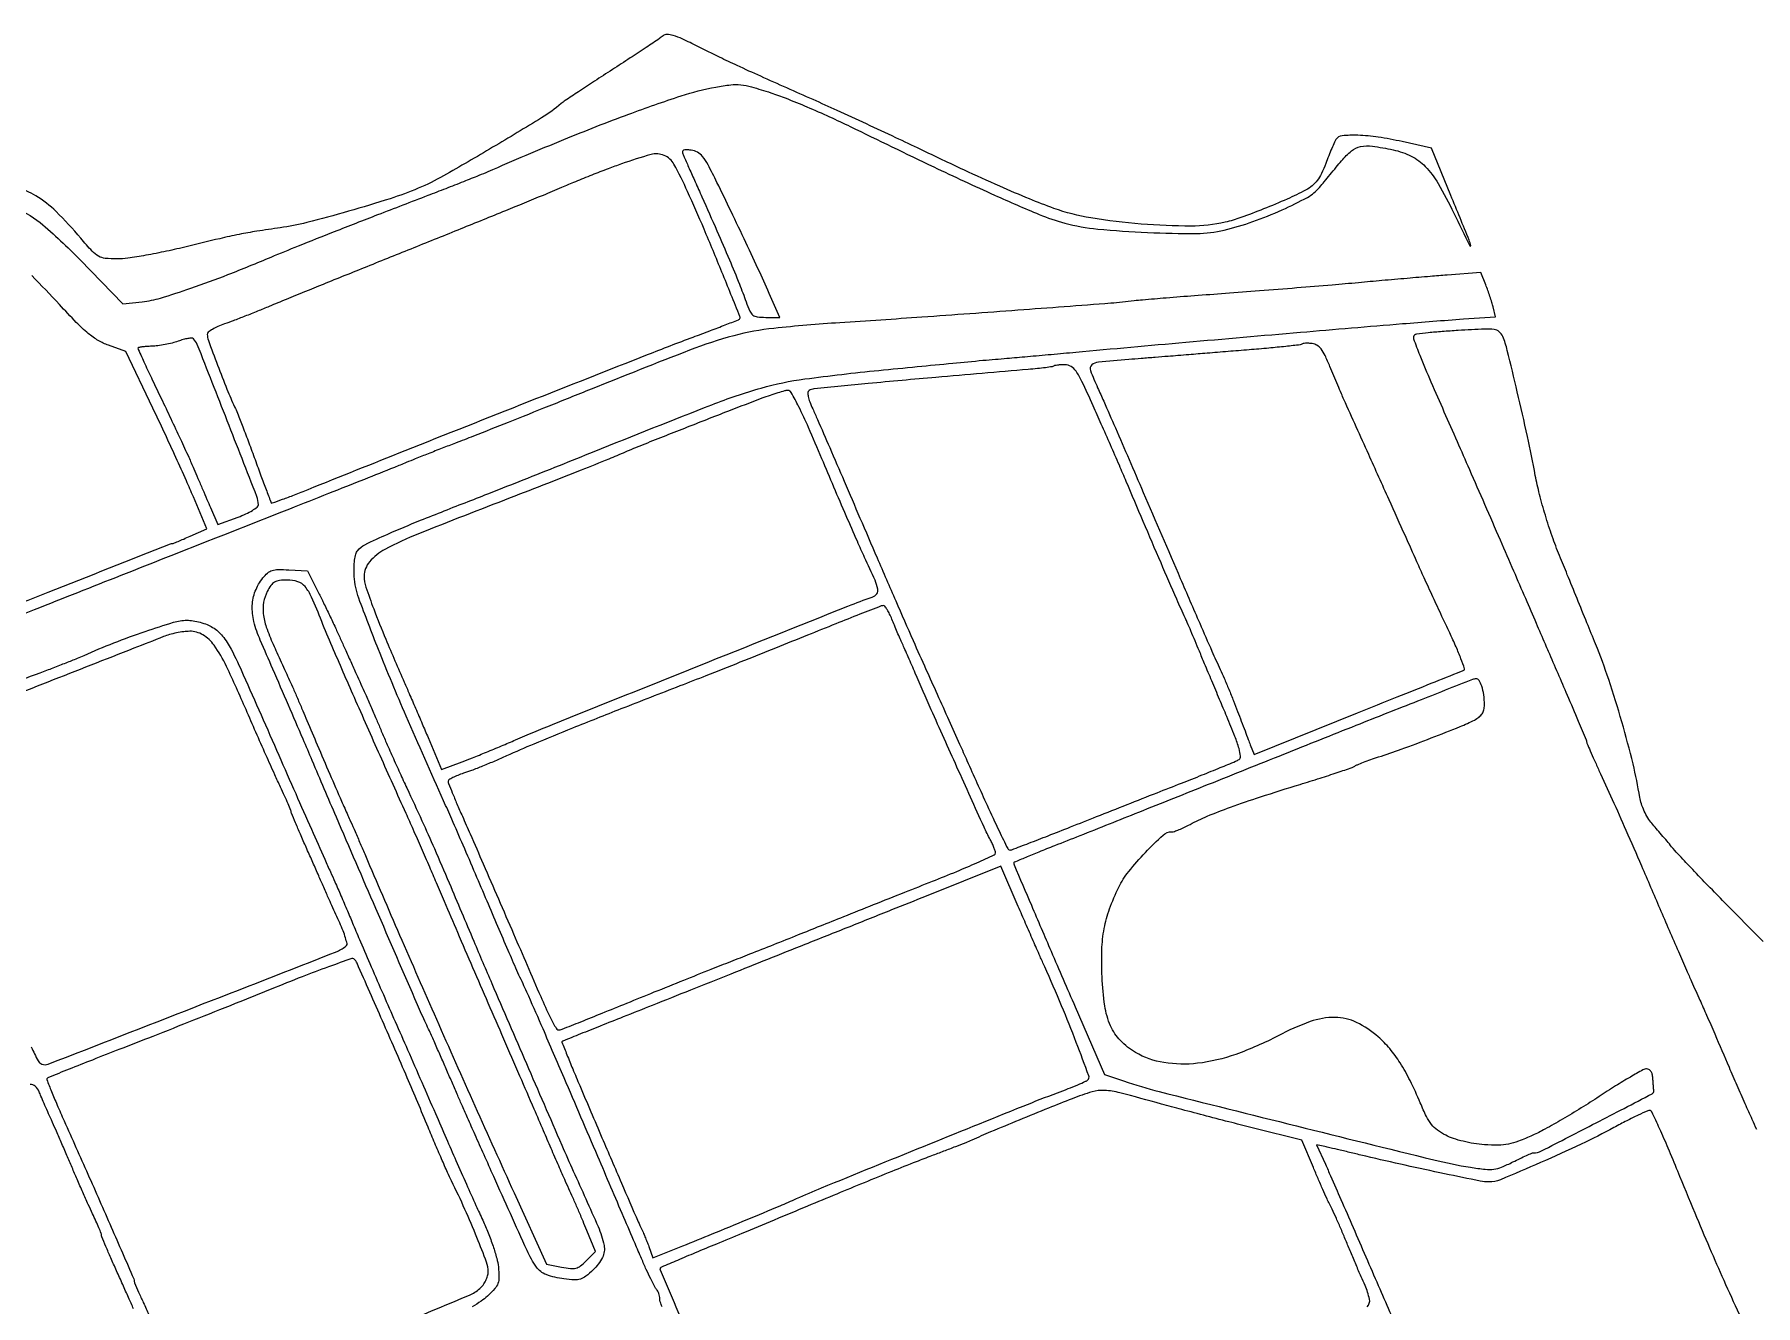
# Model space of a CAD drawing. Extents: x 2 to 2735, y 0 to 1226.
# Drawn here: x 617.6 to 1089.3, y 844.1 to 1192.5 of the extents above; entities that cross this region are included whole.
import ezdxf

# ---------------------------------------------------------------- set-up
doc = ezdxf.new("R2010")
doc.units = 0

msp = doc.modelspace()

# ---------------------------------------------------------------- linework, layer by layer
for points in [[(592.0603, 1028.121126, -0.000261), (621.38333, 1039.692633, -0.000007), (654.946217, 1052.91649, -0.094104), (655.385997, 1053, 0.095918), (655.643524, 1053.049862, 0.001645), (656.978753, 1053.592158, 0.004123), (658.53044, 1054.243317, 0.002725), (660.30294, 1055.015856), (664.860117, 1057.031712), (661.180058, 1065.810572, 0.005771), (659.265331, 1070.234279, 0.002002), (656.404475, 1076.571761, 0.001988), (653.197107, 1083.528283, 0.002312), (650.090496, 1090.116648), (642.680993, 1105.643863), (637.928749, 1107.331711, -0.049513), (635.128013, 1108.650986, -0.038423), (632.376168, 1110.598862, -0.02591), (629.102963, 1113.615241, -0.007941), (624.476668, 1118.497182, 0.010398), (616.875205, 1126.440175, 0.063175)], [(542.407993, 855.451125, -0.000004), (545.957241, 847.253221, -0.000002), (550.673105, 836.360374, -0.000002), (555.684902, 824.783754, -0.000002), (560.238606, 814.265042, 0.001751)], [(611.361269, 1145.043353, -0.111087), (619.179612, 1140.983205, -0.025302), (630.157782, 1130.738833), (641.815563, 1118.701159), (647.157782, 1119.278398, 0.045935), (652.189528, 1120.295447, 0.010529), (660.451778, 1122.963043, 0.009788), (670.667999, 1126.726229, 0.006097), (682.5, 1131.516681, -0.003777), (689.987229, 1134.588569, -0.001685), (699.889408, 1138.525458, -0.001463), (711.773387, 1143.163823, -0.000958), (725.5, 1148.444933, 0.001519), (730.42422, 1150.345803, 0.001556), (735.296875, 1152.261288, 0.001506), (739.515699, 1153.949655, 0.006548), (742, 1154.990604, -0.005165), (762.739112, 1163.748016, -0.008485), (780.485407, 1170.677178, -0.009525), (794.865072, 1175.70296, -0.033756), (804.32975, 1178.116662, -0.016891), (808.430314, 1178.729842, -0.054488), (811.182809, 1178.745776, -0.044369), (814.15709, 1178.168332, -0.008515), (819.41643, 1176.555996, -0.015793), (823.599799, 1175.047488, -0.006015), (829.334224, 1172.692349, -0.00595), (835.507725, 1169.982481, -0.007253), (841.217339, 1167.294272, 0.00219), (864.082862, 1156.24446, 0.0056), (880.76658, 1148.500274, 0.006707), (892.988638, 1143.188675, 0.034692), (899.962611, 1140.821743, 0.040574), (909.013815, 1139.2052, 0.012951), (922.670061, 1138.25136, 0.011944), (936.14969, 1137.982452, 0.059127), (943.668485, 1138.904749, 0.024675), (951.509637, 1141.240481, 0.020657), (959.572313, 1144.462307, 0.019196), (966.486776, 1147.886805, 0.095465), (969.818359, 1150.628603, 0.000211), (971.08431, 1152.158001, 0.000103), (972.697534, 1154.109428, 0.000102), (974.374282, 1156.139392, 0.000148), (975.854096, 1157.932761, -0.048277), (978.544161, 1160.619168, -0.120694), (981.029565, 1161.813663, -0.087256), (984.280686, 1161.923313, -0.017728), (989.979973, 1160.910875, -0.062735), (994.959747, 1159.16856, -0.086295), (998.7725, 1156.36499, -0.060435), (1002.294111, 1151.673158, -0.017062), (1006.596337, 1143.588438, 0.000841), (1011.022565, 1134.577577, 0.863711), (1011.234439, 1134.645979, 0.055317), (1010.809648, 1136.141213, 0.000384), (1005.782459, 1148.437809), (1000.481531, 1161.375618), (992.490765, 1163.156601, 0.017337), (985.888368, 1164.389618, 0.02932), (980.286022, 1164.902727, 0.031045), (976.005798, 1164.77702, 0.230031), (974.309017, 1163.751536, 0.038102), (973.884412, 1162.972095, 0.005349), (973.150149, 1161.29164, 0.006082), (972.325037, 1159.279075, 0.005136), (971.5, 1157.130581, -0.02226), (970.343358, 1154.401596, -0.051156), (969.183134, 1152.49907, -0.061182), (967.805199, 1151.083854, -0.046782), (966, 1149.893292, -0.017715), (960.91276, 1147.410005, -0.00957), (954.490704, 1144.698217, -0.009248), (948.238539, 1142.331216, -0.029235), (943.942315, 1141.072694, -0.05709), (934.564622, 1140.013663, -0.01981), (920.944145, 1140.575383, -0.020145), (907.162925, 1142.252751, -0.045609), (897, 1144.875478, -0.011873), (890.340388, 1147.439027, -0.006243), (882.18365, 1150.923143, -0.005163), (872.361599, 1155.386186, -0.002887), (860.5, 1161.0081, 0.002258), (853.70555, 1164.238874, 0.001373), (845.646875, 1167.999288, 0.001376), (837.634519, 1171.684585, 0.002432), (831, 1174.67514, -0.000363), (816.657786, 1181.068717, -0.003073), (810.224414, 1183.989791, -0.00558), (805.385627, 1186.288659, -0.002893), (799.391307, 1189.262043, 0.007531), (795.168768, 1191.307985, 0.035094), (792.643885, 1192.275619, 0.067401), (790.988528, 1192.544827, 0.185165), (789.891307, 1192.157237, -0.028402), (788.88319, 1191.392517, -0.001259), (785.236822, 1188.952913, -0.002122), (780.889862, 1186.086941, -0.001514), (776, 1182.91381, 0.001572), (771.102406, 1179.734852, 0.002177), (766.73125, 1176.850785, 0.001354), (763.071911, 1174.399103, 0.027109), (762, 1173.588948, -0.037707), (756.610535, 1169.692076, -0.003909), (743.20146, 1161.602519, -0.004374), (729.724892, 1153.773765, -0.029582), (722.808361, 1150.360977, -0.022635), (715.133782, 1147.525013, -0.007577), (703.684499, 1144.064131, -0.007318), (692.260701, 1140.979169, -0.027709), (685, 1139.554803, 0.004522), (678.550404, 1138.597495, 0.010578), (673.750648, 1137.736224, 0.008458), (668.396999, 1136.563633, 0.002016), (659.533437, 1134.426771, -0.007779), (653.803092, 1133.114962, -0.008201), (648.13447, 1132.006614, -0.007909), (643.220351, 1131.209191, -0.036279), (640.341066, 1131, -0.024383), (637.037044, 1131.161221, -0.104901), (635.170565, 1131.752018, -0.07839), (633.442499, 1133.126862, -0.010103), (630.30763, 1136.686162, 0.021597), (623.538478, 1144.024674, 0.060488), (618.029004, 1148.315786, 0.078922), (612.566172, 1150.519093, 0.060157)], [(1084.875784, 841.724958, -0.002977), (1080.672855, 850.98384, -0.003428), (1076.776376, 859.86827, -0.003125), (1072.715636, 869.467297, -0.001858), (1067.992145, 880.950539, 0.003985), (1065.360732, 887.271168, 0.006352), (1062.999633, 892.627652, 0.001953), (1060.88989, 897.206312, 0.232944), (1060.398382, 897.601655, 0.162394), (1059.770866, 897.537224, 0.004039), (1057.12015, 896.313934, 0.008294), (1054.014038, 894.786465, 0.005506), (1050.5, 892.936266, -0.013534), (1041.507582, 888.384481, -0.007576), (1030.346042, 883.314641, -0.003739), (1019.361744, 878.622169, -0.100522), (1016.266181, 878.00793, -0.048891), (1013.813248, 878.259479, -0.001581), (1004.082183, 880.26308, -0.003261), (993.312009, 882.589589, -0.003196), (982.5, 885.0717, 0.000137), (978.889349, 885.923883, 0.000163), (975.483441, 886.725584, 0.000141), (972.610555, 887.399975, 0.001063), (971.25214, 887.715406), (969.00428, 888.232336), (971.41302, 882.866168, -0.002176), (972.830168, 879.671924, -0.000321), (975.662308, 873.201312, -0.000362), (978.998469, 865.550707, -0.000311), (982.496197, 857.5, 0.000002), (985.913678, 849.620649, 0.000002), (989.004872, 842.49375, 0.000002), (991.599722, 836.511327, 0.000026)], [(789.627875, 843.759395, -0.015917), (789.13012, 845.185612, -0.076135), (789, 846.035191, 0.048824), (788.934538, 846.703987, 0.036384), (788.738177, 847.4194, 0.037175), (788.450331, 848.072849, 0.06617), (788.108686, 848.55, -0.070566), (787.618155, 849.247915, -0.004797), (786.534163, 851.424062, -0.006794), (785.297472, 854.058033, -0.005041), (784.00024, 857, -0.000159), (782.218036, 861.158452, -0.000035), (779.152611, 868.31875, -0.000036), (775.608019, 876.601554, -0.000035), (772.01535, 885, 0.00026), (762.793132, 906.531616, 0.000989), (757.002186, 919.959267, 0.001314), (753.08552, 928.92715, 0.008112), (750.984847, 933.5, -0.008457), (749.850929, 935.97287, -0.001021), (747.457204, 941.465625, -0.001213), (744.641498, 948.006319, -0.000999), (741.66739, 955, 0.001173), (738.503367, 962.433051, 0.000986), (735.115791, 970.296875, 0.000994), (731.993313, 977.467044, 0.002746), (729.756622, 982.5, -0.003655), (719.506298, 1005.678528, -0.007554), (711.903604, 1023.96779, -0.006778), (706.52078, 1038.04188, -0.072898), (705.27448, 1044, -0.018619), (705.217797, 1046.41864, -0.029983), (705.369632, 1048.473726, -0.035487), (705.705516, 1050.092079, -0.10006), (706.231374, 1051.114505, -0.111928), (708.204926, 1052.688918, -0.008382), (714.47729, 1055.593543, -0.008868), (723.42524, 1059.368053, -0.00305), (736.5, 1064.519879, 0.001669), (742.623272, 1066.913115, 0.000554), (751.584375, 1070.461519, 0.000552), (761.505764, 1074.415587, 0.000628), (771, 1078.225397, -0.002291), (803.289288, 1091.057794, -0.023995), (816.777351, 1095.613335, -0.036196), (828.738421, 1098.104958, -0.008565), (849, 1100.463507, -0.000392), (859.550078, 1101.500427, -0.000491), (869.33125, 1102.444335, -0.000393), (877.540997, 1103.221947, -0.00387), (881, 1103.519845, 0.002095), (884.114381, 1103.776929, 0.000407), (889.73125, 1104.268905, 0.000433), (896.279644, 1104.853564, 0.0004), (903, 1105.464867, -0.000814), (933.16886, 1108.183933, -0.000722), (964.585977, 1110.918234, -0.000686), (992.526806, 1113.270738, -0.002916), (1009.246593, 1114.557247), (1017.993185, 1115.178971), (1017.3635, 1117.839485, 0.014899), (1017.025699, 1119.098167, 0.006927), (1016.51644, 1120.710987, 0.006856), (1015.934658, 1122.390766, 0.009503), (1015.364131, 1123.878767), (1013.994449, 1127.257534), (1004.747224, 1126.569557, 0.002052), (1000.165239, 1126.209749, 0.000791), (993.810122, 1125.674319, 0.000783), (986.920421, 1125.07199, 0.000967), (980.5, 1124.488033, -0.002027), (973.242019, 1123.843414, -0.000881), (963.590625, 1123.042779, -0.000872), (953.32889, 1122.227727, -0.001161), (944, 1121.524916, 0.00083), (935.509976, 1120.890949, 0.001101), (927.7875, 1120.284299, 0.00078), (921.314222, 1119.751273, 0.01102), (919, 1119.505613, -0.012975), (912.590137, 1118.850522, -0.000434), (887.131346, 1116.936723, -0.000933), (860.816518, 1115.030878, -0.00149), (838.325861, 1113.511504, 0.009968), (820.287436, 1111.985292, 0.039192), (809.321788, 1109.959435, 0.027411), (797.114071, 1105.970235, 0.003132), (770.17464, 1095.30666, -0.000522), (758.573127, 1090.644178, -0.00059), (747.4263, 1086.193199, -0.000537), (737.939921, 1082.430025, -0.003243), (733, 1080.513497, 0.001695), (729.379257, 1079.121651, 0.001399), (725.528125, 1077.613825, 0.001412), (722.001874, 1076.210286, 0.003778), (719.5, 1075.184264, -0.004107), (716.274728, 1073.864047, -0.000357), (708.0375, 1070.577802, -0.000469), (698.205429, 1066.674107, -0.000364), (687.5, 1062.444306, 0.000073), (641.308352, 1044.22478, 0.000448), (617.565354, 1034.831171, 0.000616), (602.93203, 1029.005636, 0.006529)], [(1091.419296, 943.893571), (1080.256681, 955.196785, -0.00224), (1075.777871, 959.772834, -0.002587), (1071.551456, 964.175238, -0.002314), (1068.008147, 967.939264, -0.015151), (1066.297033, 969.889132, 0.001908), (1065.033549, 971.408239, 0.001191), (1063.542495, 973.178522, 0.001195), (1062.064696, 974.916167, 0.002174), (1060.847632, 976.327846, -0.043736), (1059.784726, 977.790462, -0.026824), (1058.786074, 979.674615, -0.026786), (1057.992113, 981.661375, -0.042541), (1057.554164, 983.438713, 0.020765), (1055.716168, 992.595682, 0.010188), (1052.658417, 1004.090634, 0.010161), (1049.046375, 1015.739158, 0.016449), (1045.451989, 1025.468008, 0.000075), (1043.087078, 1031.271579, 0.00005), (1040.361122, 1037.956384, 0.00005), (1037.705197, 1044.465758, 0.000096), (1035.575368, 1049.681385, -0.012995), (1033.561532, 1055.001055, -0.010749), (1031.687437, 1060.764103, -0.010902), (1030.096653, 1066.487427, -0.015145), (1028.940566, 1071.681385, 0.006292), (1026.75636, 1082.384547, 0.00422), (1024.00244, 1094.566447, 0.002611), (1021.26474, 1105.951187, 0.040346), (1019.991823, 1109.76854, 0.119142), (1019.039261, 1111.048797, 0.141432), (1017.663606, 1111.651538, 0.044238), (1015.064341, 1111.764773, 0.003091), (1007.762992, 1111.391617, 0.004827), (1003.397742, 1111.099147, 0.007327), (999.610169, 1110.75273, 0.003282), (996.405555, 1110.39092, 0.157866), (995.824819, 1110.123077, 0.301626), (995.572675, 1109.091005, 0.008677), (997.261199, 1104.654046, 0.00767), (1000.34185, 1097.292401, 0.0009), (1007.490349, 1081, -0.000668), (1010.864871, 1073.318684, -0.000352), (1015.038458, 1063.765625, -0.00035), (1019.299412, 1053.975181, -0.000539), (1022.970044, 1045.5, 0.00001), (1026.207243, 1038.003856, 0.000014), (1029.145861, 1031.2, 0.000009), (1031.611206, 1025.492642, 0.00014), (1032.472653, 1023.5, -0.000361), (1037.663974, 1011.477236, -0.00156), (1040.719346, 1004.325821, -0.000494), (1042.891125, 999.184184, -0.099999), (1043, 998.645246, 0.101451), (1043.069678, 998.305376, 0.001149), (1043.993953, 996.159573, 0.003486), (1045.086804, 993.685782, 0.00226), (1046.383669, 990.839135, -0.002324), (1050.008004, 982.880927, -0.001939), (1053.785717, 974.394852, -0.001665), (1058.019869, 964.695897, -0.000962), (1063.05283, 953, 0.000646), (1065.610788, 947.045311, 0.000661), (1068.164215, 941.14375, 0.00064), (1070.394194, 936.026332, 0.002777), (1071.737639, 933, -0.000955), (1074.034382, 927.876634, -0.001748), (1075.884244, 923.68963, -0.001206), (1078.106147, 918.579057, -0.000244), (1082.022125, 909.5, 0.001104), (1084.171997, 904.539063, 0.001083), (1086.357289, 899.55625, 0.001065), (1088.292685, 895.194287, 0.004116), (1089.521703, 892.5, -0.00239)], [(616.7466, 915.016615, 0.011499), (618.614782, 911.234427, 0.182642), (619.666151, 910.297868, 0.186549), (621.406763, 910.302133, 0.00016), (661.26654, 925.836995, 0.000274), (700.552431, 941.187517, 0.100613), (703.149249, 942.8652, 0.262887), (703.293297, 943.36145, 0.015574), (702.87159, 944.929152, 0.020189), (702.205703, 946.84632, 0.013224), (701.292317, 949, -0.000782), (700.236961, 951.325689, -0.00068), (699.138352, 953.765625, -0.000684), (698.150156, 955.976429, -0.002016), (697.47899, 957.5, 0.000792), (696.731009, 959.209272, 0.000149), (695.355579, 962.336339, 0.000159), (693.746075, 965.989481, 0.000145), (692.085923, 969.751369, -0.001851), (690.519805, 973.33321, -0.002888), (689.20024, 976.430837, -0.000822), (688.073071, 979.132254, -0.09873), (688, 979.4987, 0.101455), (687.927492, 979.852363, 0.001717), (687.135306, 981.685696, 0.004322), (686.184464, 983.81519, 0.002852), (685.05636, 986.247332, -0.004292), (683.505437, 989.616442, -0.001112), (681.066262, 995.069529, -0.001131), (678.313439, 1001.298633, -0.001153), (675.606667, 1007.5, 0.007573), (670.265216, 1019.321231, 0.045818), (666.861417, 1025.115816, 0.100266), (663.789307, 1027.967759, 0.141505), (660.207368, 1028.948472, 0.029006), (658.534078, 1028.827963, 0.01722), (656.560914, 1028.500766, 0.017204), (654.609043, 1028.037217, 0.028254), (653, 1027.496726, -0.001544), (644.886147, 1024.279717, -0.0001), (621.318748, 1015.025233, -0.000106), (597.839021, 1005.816341, -0.001429)], [(608.737099, 1013.627305, -0.001052), (619.214235, 1017.593956, 0.002109), (622.791452, 1018.956948, 0.002151), (626.333857, 1020.341353, 0.002087), (629.401623, 1021.570335, 0.008934), (631.214235, 1022.343274, -0.012105), (639.374122, 1025.761853, -0.0108), (648.004241, 1028.92115, -0.008692), (655.739565, 1031.415574, -0.071846), (659.381966, 1031.970225, -0.041498), (661.114975, 1031.839521, -0.027531), (663.065179, 1031.417172, -0.02762), (664.944951, 1030.78683, -0.043729), (666.461772, 1030.023626, -0.084394), (669.170111, 1027.638802, -0.050775), (671.518744, 1024.046031, -0.015229), (674.869373, 1017.057332, -0.000852), (684.58501, 995, 0.000355), (689.219507, 984.44996, 0.000445), (693.534954, 974.66875, 0.000357), (697.170241, 966.46481, 0.003467), (698.737359, 963, -0.004156), (699.968153, 960.268756, -0.001617), (701.626684, 956.471875, -0.001601), (703.396236, 952.348693, -0.001986), (705.015393, 948.5, 0.002625), (706.968982, 943.872929, 0.000836), (709.925659, 937.003125, 0.000834), (713.245452, 929.360018, 0.00093), (716.473193, 922, -0.000446), (719.884001, 914.242974, -0.0003), (723.764785, 905.38125, -0.000302), (727.509003, 896.80326, -0.0006), (730.463954, 890, 0.001488), (733.142903, 883.86204, 0.001272), (736.001718, 877.409375, 0.001281), (738.630812, 871.556098, 0.003653), (740.500993, 867.5, -0.015548), (741.976863, 864.087908, -0.013779), (743.302575, 860.451474, -0.013973), (744.314372, 857.110805, -0.040508), (744.75865, 854.739061, -0.021074), (744.937279, 851.864481, -0.094315), (744.656104, 850.208151, -0.094883), (743.786951, 848.775871, -0.021468), (741.781836, 846.739061, -0.038505), (740.031528, 845.342837, -0.018453), (737.593642, 843.816223, -0.018172)], [(703.651849, 833.195697, 0.000363), (736.850034, 847.000659, 0.083407), (739.670843, 848.774029, 0.052705), (740.562219, 849.754539, 0.041092), (741.31581, 850.982667, 0.042294), (741.831187, 852.259303, 0.074928), (742, 853.379477, 0.089401), (741.524697, 856.016485, 0.006858), (738.904198, 862.765266, 0.009626), (735.608968, 870.487212, 0.008733), (731.914521, 878.333543, -0.009264), (730.847502, 880.605958, -0.002309), (729.1895, 884.360478, -0.00236), (727.332368, 888.674495, -0.002369), (725.518584, 893, 0.003377), (719.783374, 906.600377, 0.002238), (713.024355, 922.138919, 0.000366), (706.042463, 937.964066, 0.101662), (705.198188, 939.149527, 0.280441), (704.57797, 939.276849, 0.001354), (698.242593, 936.985259, 0.005538), (690.984754, 934.246302, 0.003409), (682.5, 930.869703, -0.001097), (672.658519, 926.900368, -0.000706), (661.234375, 922.340535, -0.00071), (650.046612, 917.911749, -0.001337), (641, 914.373326, 0.000973), (633.495362, 911.444317, 0.001564), (627.109647, 908.914607, 0.000254), (621.463377, 906.654048, 0.097061), (621.09667, 906.416487, 0.302616), (621.020004, 906.064954, 0.001801), (622.298273, 902.832576, 0.006513), (623.842605, 899.109644, 0.004002), (625.753611, 894.763337, -0.001272), (632.256454, 880.190028, -0.00129), (638.654441, 865.652023, -0.000133), (644.840634, 851.486063, -0.103231), (645, 850.7224, 0.102806), (645.079419, 850.340224, 0.001074), (646.175, 847.832773, 0.003383), (647.466884, 844.946435, 0.002185), (649, 841.620939, -0.002433)], [(644.806629, 843.204901, 0.0006), (643.428729, 846.312833, 0.000642), (641.809793, 849.940094, 0.000588), (640.13343, 853.671346, -0.002446), (638.549273, 857.232723, -0.003744), (637.214195, 860.337079, -0.001345), (636.092425, 863.020359, -0.09864), (636, 863.484295, 0.096), (635.915848, 863.918544, 0.003596), (635.281727, 865.461124, 0.006387), (634.491651, 867.279004, 0.004437), (633.554817, 869.31295, -0.004138), (632.394705, 871.827688, -0.001812), (630.896574, 875.179429, -0.001793), (629.331817, 878.749088, -0.002397), (627.939142, 882, 0.0016), (626.542993, 885.273429, 0.001158), (624.967111, 888.9125, 0.001169), (623.453901, 892.362717, 0.00255), (622.273766, 895, -0.002095), (621.255192, 897.270703, -0.002108), (620.25775, 899.545313, -0.002056), (619.404806, 901.5353, -0.008479), (618.914191, 902.75, 0.123657), (617.858521, 904.250921, 0.212208), (616.419979, 904.685768, 0.066285)], [(982.861881, 843.807848, 0.259167), (983.496098, 845.874804, 0.052892), (982.266359, 849.64689, -0.003184), (981.218067, 852.029658, -0.001304), (979.823836, 855.277524, -0.00129), (978.344663, 858.773182, -0.001651), (977.001575, 862, 0.003176), (975.719187, 865.054698, 0.003375), (974.423477, 868.03125, 0.003214), (973.274596, 870.578244, 0.015536), (972.567984, 872, -0.015113), (971.859947, 873.421605, -0.003122), (970.705244, 875.96875, -0.003279), (969.401554, 878.945302, -0.003084), (968.109721, 882), (964.992367, 889.5), (951.746184, 892.780953, -0.001963), (945.802809, 894.277859, -0.001233), (938.866066, 896.072187, -0.001238), (932.048113, 897.871779, -0.002266), (926.5, 899.377858, 0.003519), (915.103017, 902.441021, 0.049016), (910.905042, 903.108042, 0.087236), (907.46905, 902.713205, 0.020752), (902, 900.840293, 0.003321), (895.536006, 898.272882, 0.001692), (887.445573, 894.965184, 0.001631), (879.662396, 891.722573, 0.005213), (874.5, 889.488423, -0.009217), (872.842889, 888.78697, -0.00214), (870.03125, 887.671406, -0.002208), (866.782813, 886.415116, -0.002161), (863.5, 885.178391, 0.005308), (859.256966, 883.549347, 0.001431), (852.5625, 880.875034, 0.001449), (844.97812, 877.794443, 0.001501), (837.5, 874.705494, -0.000156), (829.515325, 871.38214, -0.000105), (820.38125, 867.58597, -0.000105), (811.531157, 863.91218, -0.000208), (804.5, 860.998613, 0.000825), (798.727825, 858.598395, 0.001327), (793.81786, 856.531878, 0.000204), (789.469101, 854.685871, 0.086822), (789.199098, 854.510875, 0.317126), (789.073927, 853.918801, 0.000132), (797.820344, 833.578793, 0.002046)], [(1067.227961, 665.320021, -0.000002), (1069.680154, 659.675, -0.000002), (1071.969732, 654.40421, -0.000005)]]:
    msp.add_lwpolyline(points, format="xyb")
for points in [[(795.291372, 1159.829697, 0.003804), (795.68982, 1158.913864, 0.000175), (797.071359, 1155.806224, 0.000291), (798.714615, 1152.11914, 0.000209), (800.555368, 1148, -0.00214), (804.651371, 1138.738305, -0.003366), (808.081687, 1130.745018, -0.00388), (810.809275, 1124.126186, -0.009753), (812.664894, 1119.25, 0.018989), (813.684612, 1116.712383, 0.120986), (814.530217, 1115.624783, 0.139803), (815.725951, 1115.131423, 0.028387), (818.038973, 1115), (821.889942, 1115), (819.349737, 1120.75, 0.003767), (816.374946, 1127.348769, 0.002001), (812.596651, 1135.478248, 0.001952), (808.538186, 1144.032926, 0.002386), (804.673461, 1152, 0.007451), (802.224595, 1156.80522, 0.047118), (800.720491, 1159.099038, 0.096972), (799.331365, 1160.275994, 0.099294), (797.612428, 1160.829697, 0.021706), (796.25413, 1160.925317, 0.108847), (795.509951, 1160.782224, 0.255588), (795.221152, 1160.41281, 0.142407)], [(778.5, 1157.060211, 0.005707), (774.828432, 1155.711381, 0.003147), (770.36953, 1153.983094, 0.003137), (765.869715, 1152.173578, 0.00503), (762.055845, 1150.567052, -0.004653), (757.005041, 1148.435008, -0.000675), (746.675756, 1144.20393, -0.000765), (734.448004, 1139.236272, -0.000655), (721.555845, 1134.041281, 0.000394), (708.732458, 1128.881766, 0.000478), (696.71328, 1124.021456, 0.000403), (686.603707, 1119.912612, 0.003296), (682, 1118.00172, -0.003891), (678.780533, 1116.669885, -0.003155), (675.307812, 1115.290265, -0.003188), (672.089765, 1114.05885, -0.008257), (669.75, 1113.224392, 0.022698), (667.930586, 1112.515663, 0.032418), (666.395313, 1111.713147, 0.033751), (665.283094, 1110.929244, 0.226081), (665, 1110.335157, 0.087892), (665.296664, 1108.660541, 0.002575), (667.806381, 1101.907397, 0.005772), (670.394964, 1095.282856, 0.014222), (672.487966, 1090.5, -0.0157), (673.271327, 1088.695398, -0.002333), (674.718234, 1085.003125, -0.002625), (676.384822, 1080.622882, -0.002258), (678.092232, 1076, 0.001037), (679.716584, 1071.568738, 0.00165), (681.12668, 1067.785036, 0.00033), (682.381492, 1064.458332, 0.081557), (682.540583, 1064.183102, 0.316367), (682.792193, 1064.113161, 0.001339), (685.617493, 1065.126459, 0.005648), (688.855086, 1066.338953, 0.003449), (692.650232, 1067.839537, -0.001109), (719.198064, 1078.480387, -0.000546), (753.010979, 1091.903554, -0.000365), (785.656283, 1104.794463, -0.004509), (798.127041, 1109.578921, 0.001251), (802.893615, 1111.372098, 0.001991), (806.961244, 1112.932513, 0.000405), (810.53338, 1114.322524, 0.097468), (810.826132, 1114.508615, 0.307719), (810.975729, 1115.199631, 0.000493), (806.040339, 1127.384979, 0.003969), (801.128091, 1139.208877, 0.005857), (796.61353, 1149.5, 0.018902), (792.887151, 1156.966397, 0.170289), (790.212022, 1159.373645, 0.167426), (786.59684, 1159.603964, 0.018127)], [(657, 1108.454913, -0.026366), (655.388212, 1107.94995, -0.015739), (653.426563, 1107.512493, -0.015735), (651.439727, 1107.199045, -0.026186), (649.75, 1107.076078, 0.011818), (648.312305, 1107.012894, 0.019416), (647.101562, 1106.883603, 0.014132), (646.155141, 1106.717759, 0.356288), (646, 1106.527678, 0.108474), (646.077916, 1106.172757, 0.000399), (647.871024, 1102.293782, 0.002073), (649.92773, 1097.901709, 0.001298), (652.369444, 1092.777678, -0.001687), (654.996234, 1087.254198, -0.001619), (657.621811, 1081.637818, -0.001602), (659.905272, 1076.670087, -0.00586), (661.305516, 1073.5, -0.000042), (662.43351, 1070.862477, -0.000029), (663.702926, 1067.893106, -0.00003), (664.917925, 1065.050095, -0.000062), (665.862712, 1062.838234), (667.853282, 1058.176469), (673.426641, 1060.229546, 0.020291), (675.561623, 1061.115952, 0.029267), (677.362826, 1062.082758, 0.028943), (678.683851, 1063.004093, 0.229907), (679, 1063.655308, 0.093111), (678.580063, 1065.890803, 0.000492), (670.467213, 1086.662261, 0.000409), (662.255187, 1107.576267, 0.114223), (661.18745, 1109.128836, 0.199556), (660.718202, 1109.298509, 0.028155), (659.673814, 1109.190266, 0.028502), (658.390652, 1108.90796, 0.020699)], [(964.962576, 1107.659586, -0.161174), (964.540972, 1107.465257, -0.001103), (960.523382, 1107.021132, -0.004143), (955.899935, 1106.559077, -0.00262), (950.5, 1106.093094, 0.000033), (944.736719, 1105.625776, 0.000034), (938.996875, 1105.159586, 0.000033), (934.000751, 1104.753134, 0.000137), (931, 1104.507984, -0.000618), (928.331456, 1104.292556, -0.000265), (924.765625, 1104.011025, -0.000262), (920.965352, 1103.715012, -0.000345), (917.5, 1103.449319, 0.004859), (909.195129, 1102.737106, 0.162261), (907.394502, 1101.939495, 0.307484), (907.028885, 1100.415613, 0.017378), (908.997392, 1095.705846, -0.004216), (910.647631, 1092.032373, -0.000651), (913.85021, 1084.713592, -0.000726), (917.604451, 1076.069371, -0.000631), (921.514109, 1067, 0.00014), (931.654804, 1043.412619, 0.000842), (936.955692, 1031.149147, 0.001554), (940.298252, 1023.516845, 0.005086), (942.575249, 1018.5, -0.007196), (943.642335, 1016.122308, -0.003508), (944.938908, 1013.059375, -0.003479), (946.243459, 1009.853533, -0.005025), (947.348463, 1007, 0.000554), (948.360256, 1004.316161, 0.00055), (949.380789, 1001.627142, 0.000539), (950.278631, 999.276835, 0.002141), (950.837492, 997.83708), (951.884283, 995.17416), (980.192141, 1006.565097, -0.000104), (991.105097, 1010.95377, -0.000166), (1000.433998, 1014.699547, -0.00003), (1008.682378, 1018.007716, -0.009126), (1009.349129, 1018.26106, 0.411317), (1009.548816, 1018.679257, 0.006491), (1008.560437, 1021.404278, 0.012833), (1007.223203, 1024.689232, 0.007637), (1005.471823, 1028.533043, -0.001671), (1003.353815, 1033.038262, -0.001024), (1000.885571, 1038.362831, -0.001027), (998.463883, 1043.643632, -0.00183), (996.496173, 1048, 0.000386), (993.325742, 1055.073516, 0.000144), (988.860201, 1065.008353, 0.000121), (983.270435, 1077.426755, 0.000068), (976.478811, 1092.5, -0.004214), (975.79447, 1094.05307, -0.001335), (974.799289, 1096.38125, -0.001333), (973.703613, 1098.982852, -0.001482), (972.660146, 1101.5, 0.014043), (971.306143, 1104.547513, 0.052618), (970.210566, 1106.32914, 0.088197), (969.108751, 1107.331951, 0.110186), (967.809425, 1107.79591, 0.018715), (966.862596, 1107.877588, 0.024124), (965.989651, 1107.877927, 0.023094), (965.279225, 1107.810929, 0.154024)], [(896.916667, 1101.628031, -0.146921), (896.564107, 1101.463331, -0.003366), (894.713021, 1101.205229, -0.007235), (892.521106, 1100.946847, -0.004804), (890, 1100.711044, 0.000855), (864.677765, 1098.544198, 0.002119), (846.139057, 1096.846685, 0.000522), (831.263153, 1095.405278, 0.11448), (829.924428, 1094.953294, 0.243142), (829.59467, 1094.403418, 0.064442), (829.66385, 1093.349356, 0.042771), (830.092205, 1091.858209, 0.017194), (830.917928, 1089.903058, -0.005983), (832.212396, 1087.020096, -0.00047), (835.55852, 1079.302773, -0.00064), (839.52979, 1070.087649, -0.00049), (843.850086, 1060, 0.001063), (848.548112, 1049.06506, 0.000848), (853.660214, 1037.290625, 0.000857), (858.431736, 1026.402388, 0.002163), (861.951818, 1018.5, -0.000144), (865.007303, 1011.714456, -0.000123), (868.226007, 1004.55625, -0.000124), (871.150992, 998.042682, -0.000351), (873.185753, 993.5, 0.001261), (878.692068, 981.266653, 0.005786), (881.986175, 974.2154, 0.003056), (884.343401, 969.393829, 0.28484), (884.978629, 969, 0.090931), (885.479169, 969.091788, 0.000484), (890.126206, 970.860572, 0.002113), (895.417063, 972.905935, 0.001337), (901.570935, 975.333861, -0.000412), (908.723227, 978.171006, -0.000259), (917.080212, 981.473054, -0.00026), (925.30177, 984.711717, -0.000478), (932, 987.338883, 0.001764), (937.647072, 989.570534, 0.002566), (942.610084, 991.581718, 0.001277), (946.810031, 993.321382, 0.044083), (947.757733, 993.818818, 0.287956), (948.174594, 994.707545, 0.039166), (947.746547, 996.814311, 0.024524), (946.620669, 1000.125281, 0.005705), (944.396412, 1005.563796, -0.000352), (942.415315, 1010.263531, -0.000279), (940.281388, 1015.34374, -0.000282), (938.307786, 1020.057091, -0.000707), (936.874151, 1023.5, 0.001121), (935.694382, 1026.326643, 0.001272), (934.550317, 1029.03125, 0.001155), (933.56707, 1031.324585, 0.007067), (933.040073, 1032.5, -0.00593), (930.688413, 1037.71336, -0.001016), (926.358615, 1047.679118, -0.001147), (921.496982, 1059.002757, -0.00126), (916.838045, 1070, 0.002264), (914.945408, 1074.442637, 0.00115), (912.52681, 1080.014062, 0.001143), (910.00522, 1085.750569, 0.001709), (907.773516, 1090.75, 0.004499), (904.687346, 1097.439199, 0.040576), (903.079941, 1100.231215, 0.106506), (901.696574, 1101.533209, 0.136563), (900.019378, 1102, 0.012819), (898.960245, 1101.972841, 0.017012), (897.999963, 1101.890734, 0.014386), (897.216344, 1101.773835, 0.138864)], [(817, 1092.815318, 0.002386), (807.79951, 1089.284787, 0.001079), (795.775318, 1084.574836, 0.000756), (784.138969, 1079.967468, 0.00829), (779.5, 1078.032889, -0.0067), (775.017173, 1076.146669, -0.001558), (767.434655, 1073.102599, -0.001515), (758.225117, 1069.470906, -0.001115), (748, 1065.500748, 0.002293), (722.921428, 1055.695305, 0.02881), (713.697404, 1051.410106, 0.092164), (709.480402, 1048.025602, 0.179561), (708, 1044.036242, 0.07988), (708.476526, 1041.072524, 0.010645), (710.597244, 1035.079887, 0.009429), (713.924338, 1026.756737, 0.003364), (718.976543, 1015, -0.001153), (720.327551, 1011.894082, -0.000534), (722.068777, 1007.853851, -0.000529), (723.888762, 1003.606029, -0.000738), (725.507912, 999.800343), (729.194083, 991.100686), (734.847042, 993.190896, 0.006278), (737.63641, 994.262275, 0.002416), (741.483193, 995.817077, 0.002392), (745.640079, 997.543901, 0.002946), (749.5, 999.195899, -0.007125), (759.559827, 1003.402249, -0.000241), (799.438697, 1019.390886, -0.000156), (840.579382, 1035.847558, -0.011828), (847.25, 1038.332148, 0.152914), (848.453396, 1039.22136, 0.208604), (848.743653, 1040.521565, 0.056584), (847.988014, 1042.924123, 0.00421), (845.142827, 1049.19087, -0.00512), (843.14709, 1053.60796, -0.001426), (840.111906, 1060.567005, -0.001439), (836.722187, 1068.462074, -0.001511), (833.432743, 1076.25, 0.004162), (829.75849, 1084.821888, 0.013063), (827.093842, 1090.4908, 0.010732), (825.029865, 1094.388606, 0.281116), (824.039917, 1094.947894, 0.057), (823.137674, 1094.813655, 0.00814), (821.336726, 1094.299957, 0.009167), (819.218668, 1093.615704, 0.007706)], [(695.490545, 1039.5, -0.003936), (696.865324, 1036.733921, -0.00221), (698.494112, 1033.353125, -0.002205), (700.109013, 1029.924027, -0.003599), (701.444806, 1027, 0.000363), (702.757915, 1024.075695, 0.000226), (704.302423, 1020.646875, 0.000226), (705.829194, 1017.265599, 0.00041), (707.082206, 1014.5, -0.002542), (708.321149, 1011.734143, -0.001416), (709.803626, 1008.353125, -0.001413), (711.284054, 1004.924154, -0.00229), (712.520921, 1002, 0.004388), (713.871258, 998.844545, 0.001839), (715.742229, 994.61875, 0.001819), (717.776726, 990.112957, 0.002363), (719.675421, 986, -0.002384), (723.809449, 977.04387, -0.003873), (727.225708, 969.392544, -0.002707), (731.274249, 959.994815, -0.000613), (738.039242, 944, 0.002008), (742.979276, 932.410239, 0.000347), (752.434202, 910.514625, 0.000234), (762.133079, 888.125606, 0.004209), (765.307706, 880.972215, -0.00309), (772.08872, 865.784328, -0.053855), (773.717527, 860.630982, -0.167604), (773.272725, 857.321326, -0.085798), (770.751387, 853.912847, -0.023841), (768.730541, 852.158038, -0.092271), (767.266988, 851.389837, -0.087698), (765.586622, 851.179735, -0.020334), (762.739208, 851.440207, -0.053058), (757.87518, 852.619707, -0.157754), (755.191838, 854.68875, -0.043839), (752.634897, 859.223742, -0.001255), (743.500562, 879.5, -0.000183), (740.834612, 885.463551, -0.000232), (738.376249, 890.975, -0.000182), (736.318077, 895.599524, -0.001899), (735.481717, 897.5, -0.000027), (734.75142, 899.176964, -0.000006), (733.471897, 902.115625, -0.000006), (731.987177, 905.525773, -0.000006), (730.474654, 909, 0.00117), (728.920333, 912.547637, 0.001085), (727.310151, 916.178125, 0.001082), (725.863548, 919.402015, 0.003652), (724.898192, 921.5, -0.007447), (722.63125, 926.526835, -0.00014), (711.194591, 952.949858, -0.000367), (700.378117, 978.009792, -0.00144), (693.758486, 993.5, 0.001208), (691.251145, 999.37483, 0.00032), (687.218141, 1008.744974, 0.000341), (682.975657, 1018.566073, 0.000639), (679.52993, 1026.5, -0.040818), (677.787086, 1031.59802, -0.072242), (677.328459, 1036.009593, -0.083145), (678.150316, 1039.931771, -0.073647), (680.223591, 1043.557121, -0.0472), (681.512701, 1044.911138, -0.102941), (682.757736, 1045.608314, -0.074547), (684.429026, 1045.872, -0.01649), (687.335332, 1045.798422), (692.449328, 1045.5)], [(681.419956, 1039.845213, 0.076019), (680.436003, 1036.929877, 0.071606), (680.339336, 1033.791353, 0.054892), (681.175445, 1030.084619, 0.023756), (683.04957, 1025.379152, -0.000042), (684.062469, 1023.149711, -0.000024), (685.282012, 1020.464501, -0.000024), (686.50646, 1017.767807, -0.00004), (687.535819, 1015.5, -0.002735), (688.58416, 1013.155899, -0.001402), (689.874138, 1010.20625, -0.001394), (691.185499, 1007.161439, -0.0021), (692.309766, 1004.5, 0.001883), (695.138581, 997.79531, 0.001119), (698.556844, 989.827429, 0.000955), (701.784143, 982.389956, 0.00558), (703.532852, 978.5, -0.004601), (704.281055, 976.844322, -0.001053), (705.514169, 974.03125, -0.001089), (706.921568, 970.782813, -0.001061), (708.327127, 967.5, 0.001716), (717.698802, 945.690569, 0.00144), (727.77959, 922.633239, 0.001398), (738.323068, 898.885871, 0.001364), (749.086418, 875), (757.937508, 855.5), (762.109369, 854.663343, 0.021646), (764.542899, 854.284001, 0.090637), (766.014691, 854.38635, 0.102433), (767.261875, 854.995533, 0.031731), (768.837305, 856.38276), (771.393379, 858.938834), (769.030677, 864.719417, 0.002956), (767.959572, 867.296375, 0.001905), (766.689254, 870.270704, 0.001914), (765.42452, 873.170435, 0.003605), (764.377711, 875.5, -0.003367), (763.177105, 878.168428, -0.000912), (761.312452, 882.409375, -0.000923), (759.213799, 887.230472, -0.000958), (757.158901, 892, 0.000698), (754.587537, 897.976827, 0.000212), (750.675282, 907.025, 0.000212), (746.283114, 917.159468, 0.000232), (742.007945, 927, -0.00044), (737.801337, 936.69375, -0.000441), (733.615, 946.3875, -0.00043), (729.977107, 954.851768, -0.001759), (727.791088, 960, 0.002152), (725.950891, 964.324366, 0.001251), (723.706722, 969.5, 0.001251), (721.432003, 974.67499, 0.002112), (719.49609, 979, -0.001389), (712.365955, 994.867817, -0.001374), (705.298082, 1010.832495, -0.00118), (699.218554, 1024.756444, -0.008062), (696.349153, 1031.674152, 0.009345), (693.577652, 1038.3077, 0.070192), (691.789322, 1041.194659, 0.140989), (689.807221, 1042.538825, 0.079109), (686.91067, 1043, 0.029208), (684.761371, 1042.874339, 0.101524), (683.446861, 1042.439958, 0.108022), (682.454264, 1041.539583, 0.035419)], [(829.5, 1027.877656, -0.001039), (820.74667, 1024.346082, -0.000749), (810.96875, 1020.441733, -0.000757), (801.661321, 1016.757718, -0.001643), (794.5, 1013.962848, 0.001354), (778.37164, 1007.679134, 0.002384), (765.083452, 1002.387201, 0.002821), (754.480957, 998.036411, 0.007568), (747, 994.783364, -0.005494), (743.816929, 993.383495, -0.004786), (740.454687, 991.986598, -0.004818), (737.389247, 990.781523, -0.014172), (735.25, 990.033016, 0.016777), (733.621544, 989.453691, 0.025202), (732.248438, 988.831034, 0.022662), (731.218501, 988.239359, 0.256418), (731, 987.841309, 0.094517), (731.112123, 987.253474, 0.002298), (732.14528, 984.678353, 0.004923), (733.404828, 981.665616, 0.003319), (734.898826, 978.251369, -0.001758), (737.032292, 973.41691, -0.000395), (740.630402, 965.167589, -0.000409), (744.768362, 955.638777, -0.000396), (748.935627, 946, 0.000648), (756.360459, 928.850294, 0.010142), (759.025969, 923.040719, 0.023942), (760.60555, 920.137719, 0.323479), (761.656942, 919.694572, 0.038231), (762.292665, 919.893487, 0.000285), (767.392977, 921.932036, 0.001069), (773.231416, 924.283966, 0.000686), (780, 927.038244, -0.000878), (787.505887, 930.089179, -0.000706), (795.590625, 933.3456, -0.000713), (803.071003, 936.333955, -0.001823), (808.5, 938.470929, 0.001122), (813.675775, 940.499847, 0.000556), (820.234375, 943.096259, 0.000552), (827.02914, 945.803591, 0.000809), (833, 948.201489, -0.000779), (839.397459, 950.771157, -0.000375), (847.601562, 954.04453, -0.000372), (856.160242, 957.444553, -0.000534), (863.75, 960.443749, 0.004587), (870.363188, 963.119214, 0.00742), (875.932812, 965.529675, 0.002354), (880.662284, 967.687236, 0.292459), (881, 968.215225, 0.079125), (880.914422, 968.752619, 0.015172), (880.578334, 969.684358, 0.015821), (880.114068, 970.75792, 0.013989), (879.56454, 971.845708, -0.017718), (877.862875, 975.277493, -0.000414), (870.44294, 991.712984, -0.000992), (863.385711, 1007.462988, -0.003619), (858.999886, 1017.498031, 0.001166), (858.079868, 1019.631553, 0.000953), (857.086008, 1021.909719, 0.000962), (856.163526, 1024.002371, 0.00253), (855.491696, 1025.498031, -0.004053), (854.860263, 1026.915287, -0.002019), (854.082446, 1028.719734, -0.002004), (853.291793, 1030.595339, -0.002949), (852.613504, 1032.25, 0.017206), (851.97622, 1033.686519, 0.025235), (851.31074, 1034.897719, 0.022928), (850.693597, 1035.802278, 0.236593), (850.301027, 1035.997553, 0.092085), (849.695954, 1035.883251, 0.000452), (843.860302, 1033.611324, 0.002052), (837.224397, 1030.989494, 0.001295)], [(959.899709, 995.176893, -0.000147), (939.324881, 986.939329, -0.000183), (920.181777, 979.289648, -0.000149), (904.101195, 972.87613, -0.001384), (897.149709, 970.128291, 0.002077), (892.874719, 968.431585, 0.003417), (889.275227, 966.956994, 0.000505), (886.104766, 965.629022, 0.301991), (886, 965.471382, 0.101058), (886.113209, 964.916986, 0.000113), (890.832755, 953.84974, 0.001031), (896.235841, 941.259556, 0.000581), (902.842837, 926), (910.878394, 907.5), (916.106227, 905.703756, 0.020992), (925.894407, 902.793737, 0.000768), (963.494153, 893.374439, 0.000771), (1001.111664, 884.073646, 0.020893), (1011.158678, 882.046814, 0.012247), (1015.223602, 881.503841, 0.058078), (1017.56791, 881.521965, 0.06646), (1019.696038, 882.080082, 0.019067), (1022.803905, 883.495399, -0.004792), (1024.760942, 884.454988, -0.006882), (1026.513823, 885.264273, -0.003954), (1028.001004, 885.912169, -0.10108), (1028.431028, 886, 0.118748), (1030.647602, 886.533958, 0.001126), (1045.581421, 894.214579, 0.000566), (1060.928879, 902.173722, 0.308284), (1061.4, 903.050277, -0.006621), (1061.351993, 903.572523, -0.00152), (1061.285313, 904.455394, -0.001571), (1061.214766, 905.473223, -0.001532), (1061.15, 906.5, 0.050176), (1060.983503, 907.53043, 0.084718), (1060.62007, 908.323938, 0.108762), (1060.092161, 908.821285, 0.135553), (1059.445064, 909, 0.12753), (1058.425127, 908.735555, 0.004832), (1054.977587, 906.775136, 0.008422), (1050.927751, 904.327953, 0.005803), (1046.420162, 901.425994, -0.007333), (1041.536584, 898.303068, -0.006435), (1036.347823, 895.182852, -0.00648), (1031.590893, 892.487099, -0.019232), (1028.238111, 890.808583, -0.014244), (1024.316336, 889.163367, -0.044119), (1021.560275, 888.369233, -0.047487), (1018.818643, 888.101191, -0.018558), (1015.013013, 888.232754, -0.021741), (1012.122567, 888.567045, -0.019652), (1009.171793, 889.158795, -0.020475), (1006.475656, 889.92871, -0.038274), (1004.38264, 890.802821, -0.039353), (1002.089711, 892.211119, -0.06932), (1000.493227, 893.752607, -0.052444), (999.111047, 895.958627, -0.014342), (997.410973, 899.702656, 0.01551), (994.626792, 905.796352, 0.026866), (991.893578, 910.644947, 0.031651), (989.039271, 914.557155, 0.039188), (985.894814, 917.787492, 0.067941), (979.930673, 921.736573, 0.110114), (974.034383, 923.116171, 0.089773), (967.265528, 921.964219, 0.033921), (958.450364, 918.075604, -0.035027), (946.848074, 912.988119, -0.056759), (936.371677, 910.53715, -0.068475), (927.178271, 910.723933, -0.093532), (919.395863, 913.50816, -0.068509), (915.253297, 916.769246, -0.087633), (912.54706, 920.791256, -0.067791), (910.953182, 926.291026, -0.025776), (910.192688, 934.258246, -0.01923), (910.154466, 941.651649, -0.037808), (910.792963, 947.493491, -0.04087), (912.258695, 952.870237, -0.026882), (914.767039, 958.776929, -0.054658), (917.513127, 963.113114, -0.022508), (922.098795, 968.354629, -0.016582), (926.907067, 973.053271, -0.187323), (929.345397, 974, 0.084017), (930.019849, 974.114136, 0.013034), (931.291208, 974.594632, 0.014212), (932.773641, 975.249249, 0.011939), (934.306485, 976.02428, -0.024371), (939.044242, 978.273699, -0.011458), (945.362267, 980.736058, -0.00886), (953.602835, 983.567801, -0.004001), (964.5, 987.001736, 0.002532), (969.937206, 988.697574, 0.003757), (974.68125, 990.242951, 0.001695), (978.708718, 991.603653, 0.074232), (979.5, 992.012987, -0.058999), (980.167602, 992.384425, -0.006285), (981.821875, 993.039976, -0.00768), (983.820716, 993.768168, -0.006102), (986, 994.494716, 0.010368), (992.187514, 996.616389, 0.004356), (1000.424643, 999.714796, 0.003644), (1008.341306, 1002.838125, 0.023456), (1012.25, 1004.630591, 0.045371), (1013.527181, 1005.444823, 0.082459), (1014.367022, 1006.349921, 0.088339), (1014.833867, 1007.432169, 0.059079), (1014.986345, 1008.77568, 0.029778), (1014.805296, 1011.57654, 0.048484), (1014.28352, 1013.899151, 0.064041), (1013.530289, 1015.475402, 0.271792), (1012.633369, 1015.926893, 0.077651), (1011.755864, 1015.731213, 0.000121), (996.675342, 1009.801424, 0.000965), (979.76391, 1003.109283, 0.000596)], [(862, 956.355156, 0.000003), (852.49755, 952.562515, 0.000001), (840.765625, 947.879924, 0.000001), (828.796533, 943.102591, 0.000002), (818.5, 938.992751, -0.000105), (808.487594, 934.998706, -0.000078), (797.409375, 930.584194, -0.000079), (786.942221, 926.416971, -0.000177), (779, 923.259677, 0.000434), (772.655966, 920.733931, 0.000706), (767.272979, 918.576581, 0.000077), (762.466884, 916.6417, 0.06511), (762.24844, 916.518671, 0.338214), (762.194324, 916.327284, 0.000552), (763.560302, 912.88551, 0.00365), (765.141443, 908.99724, 0.002208), (767.067609, 904.415107, 0.000495), (773.158478, 890.14209, 0.000745), (778.499269, 877.712182, 0.000325), (783.074014, 867.127591, 0.015144), (784.07277, 865, -0.014618), (784.442207, 864.215157, -0.004613), (784.94872, 863.022087, -0.004603), (785.489432, 861.680236, -0.005093), (785.986931, 860.373063), (787.140692, 857.246126), (795.320346, 860.511914, 0.00223), (803.346568, 863.758012, 0.001295), (812.958143, 867.724338, 0.00108), (821.952068, 871.485882, 0.006835), (826.5, 873.473135, -0.009779), (833.350492, 876.418602, -0.000313), (861.283236, 887.766326, -0.000422), (888.571992, 898.805715, -0.006533), (898, 902.467952, 0.004616), (900.932294, 903.59406, 0.006415), (903.535912, 904.660432, 0.004121), (905.697258, 905.599316, 0.078317), (906.313742, 905.998264, 0.308124), (906.58367, 907.090232, 0.002276), (903.137473, 916.245742, 0.007882), (899.11324, 926.311741, 0.006357), (894.483051, 937, -0.001754), (893.218318, 939.847345, -0.00055), (891.34355, 944.121065, -0.000549), (889.261133, 948.896651, -0.000608), (887.258462, 953.518518), (882.5, 964.537037)]]:
    msp.add_lwpolyline(points, format="xyb", close=True)

doc.saveas('drawing.dxf')
